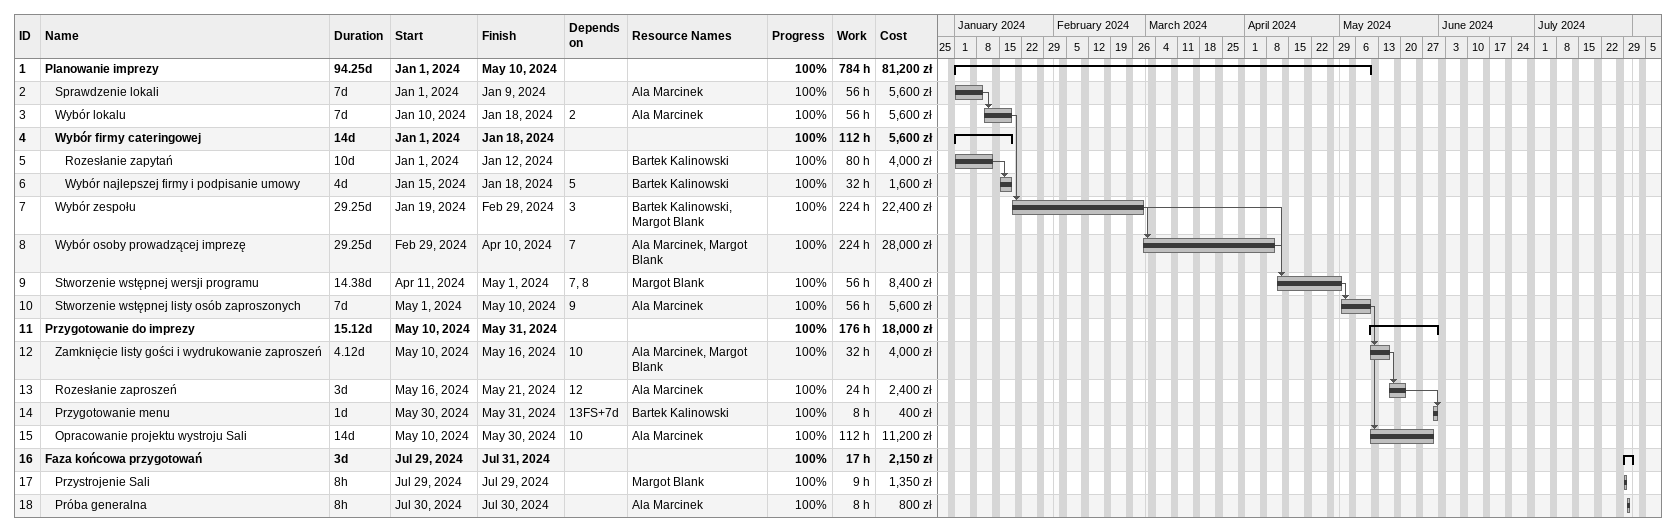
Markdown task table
| ID | Level | Task | Duration | Start | Finish | Predecessors | Resources | % complete | Work (h) | Cost (zł) |
|---|---|---|---|---|---|---|---|---|---|---|
| 1 | 1 | **Planowanie imprezy** | 94.25d | 2024-01-01 | 2024-05-10 |  |  | 100 | 784 | 81200 |
| 2 | 2 | Sprawdzenie lokali | 7d | 2024-01-01 | 2024-01-09 |  | Ala Marcinek | 100 | 56 | 5600 |
| 3 | 2 | Wybór lokalu | 7d | 2024-01-10 | 2024-01-18 | 2 | Ala Marcinek | 100 | 56 | 5600 |
| 4 | 2 | **Wybór firmy cateringowej** | 14d | 2024-01-01 | 2024-01-18 |  |  | 100 | 112 | 5600 |
| 5 | 3 | Rozesłanie zapytań | 10d | 2024-01-01 | 2024-01-12 |  | Bartek Kalinowski | 100 | 80 | 4000 |
| 6 | 3 | Wybór najlepszej firmy i podpisanie umowy | 4d | 2024-01-15 | 2024-01-18 | 5 | Bartek Kalinowski | 100 | 32 | 1600 |
| 7 | 2 | Wybór zespołu | 29.25d | 2024-01-19 | 2024-02-29 | 3 | Bartek Kalinowski, Margot Blank | 100 | 224 | 22400 |
| 8 | 2 | Wybór osoby prowadzącej imprezę | 29.25d | 2024-02-29 | 2024-04-10 | 7 | Ala Marcinek, Margot Blank | 100 | 224 | 28000 |
| 9 | 2 | Stworzenie wstępnej wersji programu | 14.38d | 2024-04-11 | 2024-05-01 | 7, 8 | Margot Blank | 100 | 56 | 8400 |
| 10 | 2 | Stworzenie wstępnej listy osób zaproszonych | 7d | 2024-05-01 | 2024-05-10 | 9 | Ala Marcinek | 100 | 56 | 5600 |
| 11 | 1 | **Przygotowanie do imprezy** | 15.12d | 2024-05-10 | 2024-05-31 |  |  | 100 | 176 | 18000 |
| 12 | 2 | Zamknięcie listy gości i wydrukowanie zaproszeń | 4.12d | 2024-05-10 | 2024-05-16 | 10 | Ala Marcinek, Margot Blank | 100 | 32 | 4000 |
| 13 | 2 | Rozesłanie zaproszeń | 3d | 2024-05-16 | 2024-05-21 | 12 | Ala Marcinek | 100 | 24 | 2400 |
| 14 | 2 | Przygotowanie menu | 1d | 2024-05-30 | 2024-05-31 | 13FS+7d | Bartek Kalinowski | 100 | 8 | 400 |
| 15 | 2 | Opracowanie projektu wystroju Sali | 14d | 2024-05-10 | 2024-05-30 | 10 | Ala Marcinek | 100 | 112 | 11200 |
| 16 | 1 | **Faza końcowa przygotowań** | 3d | 2024-07-29 | 2024-07-31 |  |  | 100 | 17 | 2150 |
| 17 | 2 | Przystrojenie Sali | 8h | 2024-07-29 | 2024-07-29 |  | Margot Blank | 100 | 9 | 1350 |
| 18 | 2 | Próba generalna | 8h | 2024-07-30 | 2024-07-30 |  | Ala Marcinek | 100 | 8 | 800 |
